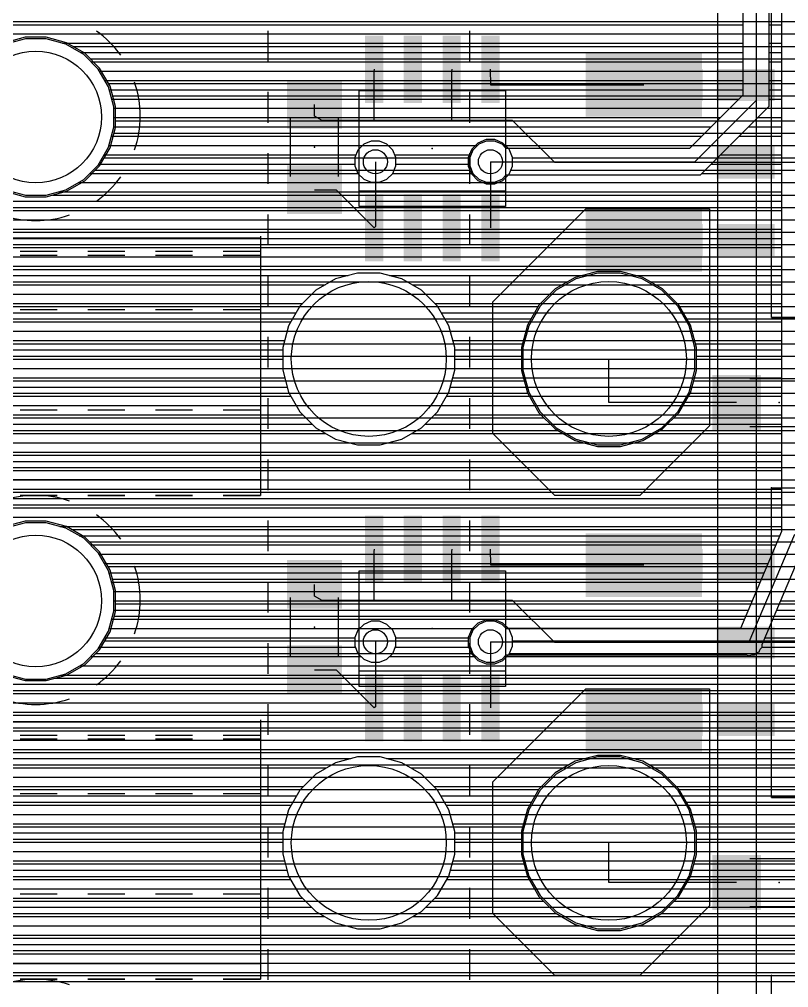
# Model space of a CAD drawing. Extents: x -0.45 to 6.54, y 0 to 7.98.
# Drawn here: x 0.209 to 1.202, y 3.424 to 4.675 of the extents above; entities that cross this region are included whole.
import ezdxf

# ---------------------------------------------------------------- set-up
doc = ezdxf.new("R2010")
doc.units = 0
for name, color, linetype in [('1', 22, 'CONTINUOUS'), ('15', 2, 'CONTINUOUS'), ('16', 175, 'CONTINUOUS'), ('17', 4, 'CONTINUOUS'), ('18', 4, 'CONTINUOUS'), ('2', 3, 'CONTINUOUS'), ('20', 6, 'CONTINUOUS'), ('21', 253, 'CONTINUOUS'), ('23', 7, 'CONTINUOUS'), ('49', 253, 'CONTINUOUS'), ('51', 253, 'CONTINUOUS')]:
    doc.layers.add(name, color=color, linetype=linetype)

# ---------------------------------------------------------------- blocks, each defined once
blk = doc.blocks.new('ROUNDP')
blk.add_circle((0, 0), 0.5)
blk = doc.blocks.new('RECT')
blk.add_solid([(-0.5, -0.5), (0.5, -0.5), (-0.5, 0.5), (0.5, 0.5)])
blk = doc.blocks.new('ROUNDV')
blk.add_circle((0, 0), 0.5)

msp = doc.modelspace()

# ---------------------------------------------------------------- linework, layer by layer
at = {"layer": '1'}
for p, q in [((0.667, 4.610362), (0.6667, 4.607362)), ((0.6667, 4.607362), (0.6667, 4.5444)), ((0.767, 4.610362), (0.7667, 4.607362)), ((0.7667, 4.607362), (0.7667, 4.5444)), ((0.817362, 4.59), (0.817, 4.610362)), ((1.015, 4.59), (0.817362, 4.59)), ((0.59, 4.55), (0.59, 4.565118)), ((0.6, 4.5444), (0.59, 4.55)), ((0.6667, 4.5444), (0.6, 4.5444)), ((0.7667, 4.5444), (0.6667, 4.5444)), ((0.8456, 4.5444), (0.7667, 4.5444)), ((0.9, 4.49), (0.8456, 4.5444)), ((0.6685, 4.491), (0.6685, 4.407138)), ((0.817, 4.491), (0.817, 4.405638)), ((1.44, 4.49), (0.9, 4.49)), ((0.59, 4.454882), (0.617756, 4.454882)), ((0.617756, 4.454882), (0.667, 4.405638)), ((0.82, 4.31), (0.94, 4.43)), ((0.938, 4.428), (1.1, 4.428)), ((0.94, 4.43), (1.1, 4.43)), ((1.1, 4.43), (1.1, 4.15)), ((0.926, 4.416), (1.1, 4.416)), ((0.6685, 4.407138), (0.667, 4.405638)), ((0.914, 4.404), (1.1, 4.404)), ((0.902, 4.392), (1.1, 4.392)), ((0.89, 4.38), (1.1, 4.38)), ((0.878, 4.368), (1.1, 4.368)), ((0.866, 4.356), (1.1, 4.356)), ((0.854, 4.344), (1.1, 4.344)), ((0.842, 4.332), (1.1, 4.332)), ((0.83, 4.32), (1.1, 4.32)), ((0.82, 4.14), (0.82, 4.31)), ((0.82, 4.308), (1.1, 4.308)), ((0.82, 4.296), (1.1, 4.296)), ((0.82, 4.284), (1.1, 4.284)), ((0.82, 4.272), (1.1, 4.272)), ((0.82, 4.26), (1.1, 4.26)), ((0.82, 4.248), (1.1, 4.248)), ((0.82, 4.236), (1.1, 4.236)), ((0.97, 4.18), (0.97, 4.23625)), ((0.82, 4.224), (1.1, 4.224)), ((0.82, 4.212), (1.1, 4.212)), ((0.82, 4.2), (1.1, 4.2)), ((0.82, 4.188), (1.1, 4.188)), ((1.134882, 4.18), (0.97, 4.18)), ((0.82, 4.176), (1.1, 4.176)), ((0.82, 4.164), (1.1, 4.164)), ((0.82, 4.152), (1.1, 4.152)), ((0.9, 4.06), (0.82, 4.14)), ((0.82, 4.14), (1.09, 4.14)), ((1.1, 4.15), (1.01, 4.06)), ((0.832, 4.128), (1.078, 4.128)), ((0.844, 4.116), (1.066, 4.116)), ((0.856, 4.104), (1.054, 4.104)), ((0.868, 4.092), (1.042, 4.092)), ((0.88, 4.08), (1.03, 4.08)), ((0.892, 4.068), (1.018, 4.068)), ((1.01, 4.06), (0.9, 4.06)), ((0.667, 3.990362), (0.6667, 3.987362)), ((0.767, 3.990362), (0.7667, 3.987362)), ((0.817362, 3.97), (0.817, 3.990362)), ((0.6667, 3.987362), (0.6667, 3.9244)), ((0.7667, 3.987362), (0.7667, 3.9244)), ((1.015, 3.97), (0.817362, 3.97)), ((0.59, 3.93), (0.59, 3.945118)), ((0.6, 3.9244), (0.59, 3.93)), ((0.6667, 3.9244), (0.6, 3.9244)), ((0.7667, 3.9244), (0.6667, 3.9244)), ((0.8456, 3.9244), (0.7667, 3.9244)), ((0.9, 3.87), (0.8456, 3.9244)), ((0.6685, 3.871), (0.6685, 3.787138)), ((0.817, 3.871), (0.817, 3.785638)), ((1.44, 3.87), (0.9, 3.87)), ((0.59, 3.834882), (0.617756, 3.834882)), ((0.617756, 3.834882), (0.667, 3.785638)), ((0.82, 3.69), (0.94, 3.81)), ((0.934, 3.804), (1.1, 3.804)), ((0.94, 3.81), (1.1, 3.81)), ((1.1, 3.81), (1.1, 3.53)), ((0.922, 3.792), (1.1, 3.792)), ((0.6685, 3.787138), (0.667, 3.785638)), ((0.91, 3.78), (1.1, 3.78)), ((0.898, 3.768), (1.1, 3.768)), ((0.886, 3.756), (1.1, 3.756)), ((0.874, 3.744), (1.1, 3.744)), ((0.862, 3.732), (1.1, 3.732)), ((0.85, 3.72), (1.1, 3.72)), ((0.838, 3.708), (1.1, 3.708)), ((0.82, 3.52), (0.82, 3.69)), ((0.826, 3.696), (1.1, 3.696)), ((0.82, 3.684), (1.1, 3.684)), ((0.82, 3.672), (1.1, 3.672)), ((0.82, 3.66), (1.1, 3.66)), ((0.82, 3.648), (1.1, 3.648)), ((0.82, 3.636), (1.1, 3.636)), ((0.82, 3.624), (1.1, 3.624)), ((0.82, 3.612), (1.1, 3.612)), ((0.97, 3.56), (0.97, 3.61125)), ((0.82, 3.6), (1.1, 3.6)), ((0.82, 3.588), (1.1, 3.588)), ((0.82, 3.576), (1.1, 3.576)), ((0.82, 3.564), (1.1, 3.564)), ((0.82, 3.552), (1.1, 3.552)), ((1.134882, 3.56), (0.97, 3.56)), ((0.82, 3.54), (1.1, 3.54)), ((0.82, 3.528), (1.098, 3.528)), ((1.1, 3.53), (1.01, 3.44)), ((0.9, 3.44), (0.82, 3.52)), ((0.824, 3.516), (1.086, 3.516)), ((0.836, 3.504), (1.074, 3.504)), ((0.848, 3.492), (1.062, 3.492)), ((0.86, 3.48), (1.05, 3.48)), ((0.872, 3.468), (1.038, 3.468)), ((0.884, 3.456), (1.026, 3.456)), ((0.896, 3.444), (1.014, 3.444)), ((1.01, 3.44), (0.9, 3.44))]:
    msp.add_line(p, q, dxfattribs=at)
at = {"layer": '15'}
for p, q in [((1.11, 7.44), (1.11, 0.75)), ((1.16, 7.41), (1.16, 1.38))]:
    msp.add_line(p, q, dxfattribs=at)
at = {"layer": '16'}
for p, q in [((0.018, 4.672), (3.469, 4.672)), ((0.018, 4.656), (3.476017, 4.656)), ((0.21644, 4.65175), (0.190243, 4.644731)), ((0.24356, 4.65175), (0.21644, 4.65175)), ((0.269757, 4.644731), (0.24356, 4.65175)), ((0.293243, 4.63117), (0.269757, 4.644731)), ((0.27795, 4.64), (3.49943, 4.64)), ((0.31242, 4.611993), (0.293243, 4.63117)), ((0.300414, 4.624), (6.362, 4.624)), ((0.325981, 4.588507), (0.31242, 4.611993)), ((0.314726, 4.608), (6.362, 4.608)), ((0.323964, 4.592), (6.362, 4.592)), ((0.333, 4.56231), (0.325981, 4.588507)), ((0.329332, 4.576), (6.362, 4.576)), ((0.333, 4.53519), (0.333, 4.56231)), ((0.333, 4.56), (6.362, 4.56)), ((0.333, 4.544), (6.362, 4.544)), ((0.325981, 4.508993), (0.333, 4.53519)), ((0.331073, 4.528), (6.362, 4.528)), ((0.800856, 4.515161), (0.792839, 4.507144)), ((0.811331, 4.5195), (0.800856, 4.515161)), ((0.822669, 4.5195), (0.811331, 4.5195)), ((0.833144, 4.515161), (0.822669, 4.5195)), ((0.841161, 4.507144), (0.833144, 4.515161)), ((0.31242, 4.485507), (0.325981, 4.508993)), ((0.326786, 4.512), (0.797695, 4.512)), ((0.792839, 4.507144), (0.7885, 4.496669)), ((0.836305, 4.512), (6.362, 4.512)), ((0.8455, 4.496669), (0.841161, 4.507144)), ((0.318479, 4.496), (0.7885, 4.496)), ((0.7885, 4.496669), (0.7885, 4.485331)), ((0.8455, 4.485331), (0.8455, 4.496669)), ((0.8455, 4.496), (6.362, 4.496)), ((0.293243, 4.466329), (0.31242, 4.485507)), ((0.306914, 4.48), (0.790708, 4.48)), ((0.7885, 4.485331), (0.792839, 4.474856)), ((0.841161, 4.474856), (0.8455, 4.485331)), ((0.843292, 4.48), (6.362, 4.48)), ((0.269757, 4.452769), (0.293243, 4.466329)), ((0.792839, 4.474856), (0.800856, 4.466839)), ((0.800856, 4.466839), (0.811331, 4.4625)), ((0.822669, 4.4625), (0.833144, 4.466839)), ((0.833144, 4.466839), (0.841161, 4.474856)), ((0.190243, 4.452769), (0.21644, 4.44575)), ((0.24356, 4.44575), (0.269757, 4.452769)), ((0.289209, 4.464), (0.80771, 4.464)), ((0.811331, 4.4625), (0.822669, 4.4625)), ((0.82629, 4.464), (6.362, 4.464)), ((0.21644, 4.44575), (0.24356, 4.44575)), ((0.251957, 4.448), (3.480017, 4.448)), ((0.018, 4.432), (3.470593, 4.432)), ((0.018, 4.416), (3.469, 4.416)), ((0.018, 4.4), (3.473906, 4.4)), ((0.018, 4.384), (3.489773, 4.384)), ((0.018, 4.368), (1.815124, 4.368)), ((0.018, 4.352), (1.796122, 4.352)), ((0.926384, 4.341549), (0.900616, 4.326672)), ((0.955123, 4.34925), (0.926384, 4.341549)), ((0.984877, 4.34925), (0.955123, 4.34925)), ((1.013616, 4.341549), (0.984877, 4.34925)), ((1.039384, 4.326672), (1.013616, 4.341549)), ((0.018, 4.336), (0.916772, 4.336)), ((1.023228, 4.336), (1.7935, 4.336)), ((0.018, 4.32), (0.893944, 4.32)), ((0.900616, 4.326672), (0.879578, 4.305634)), ((1.060422, 4.305634), (1.039384, 4.326672)), ((1.046056, 4.32), (1.801695, 4.32)), ((0.018, 4.304), (0.878634, 4.304)), ((0.879578, 4.305634), (0.864701, 4.279866)), ((1.075299, 4.279866), (1.060422, 4.305634)), ((1.061366, 4.304), (1.894951, 4.304)), ((0.018, 4.288), (0.869397, 4.288)), ((0.864701, 4.279866), (0.857, 4.251127)), ((1.070603, 4.288), (1.8915, 4.288)), ((1.083, 4.251127), (1.075299, 4.279866)), ((0.018, 4.272), (0.862593, 4.272)), ((1.077407, 4.272), (1.897695, 4.272)), ((0.018, 4.256), (0.858306, 4.256)), ((1.081694, 4.256), (3.489774, 4.256)), ((0.018, 4.24), (0.857, 4.24)), ((0.857, 4.251127), (0.857, 4.221373)), ((1.083, 4.221373), (1.083, 4.251127)), ((1.083, 4.24), (3.473906, 4.24)), ((0.018, 4.224), (0.857, 4.224)), ((0.857, 4.221373), (0.864701, 4.192634)), ((1.075299, 4.192634), (1.083, 4.221373)), ((1.083, 4.224), (3.469, 4.224)), ((0.018, 4.208), (0.860583, 4.208)), ((1.079416, 4.208), (3.470592, 4.208)), ((0.018, 4.192), (0.865067, 4.192)), ((0.864701, 4.192634), (0.879578, 4.166866)), ((1.060422, 4.166866), (1.075299, 4.192634)), ((1.074933, 4.192), (3.480017, 4.192)), ((0.018, 4.176), (0.874304, 4.176)), ((0.879578, 4.166866), (0.900616, 4.145828)), ((1.039384, 4.145828), (1.060422, 4.166866)), ((1.065696, 4.176), (6.362, 4.176)), ((0.018, 4.16), (0.886444, 4.16)), ((1.053556, 4.16), (6.362, 4.16)), ((0.018, 4.144), (0.903781, 4.144)), ((0.900616, 4.145828), (0.926384, 4.130951)), ((1.013616, 4.130951), (1.039384, 4.145828)), ((1.036218, 4.144), (6.362, 4.144)), ((0.018, 4.128), (0.937396, 4.128)), ((0.926384, 4.130951), (0.955123, 4.12325)), ((0.984877, 4.12325), (1.013616, 4.130951)), ((1.002604, 4.128), (6.362, 4.128)), ((0.955123, 4.12325), (0.984877, 4.12325)), ((0.018, 4.112), (6.362, 4.112)), ((0.018, 4.096), (6.362, 4.096)), ((0.018, 4.08), (6.06046, 4.08)), ((0.018, 4.064), (6.04446, 4.064)), ((0.018, 4.048), (6.036004, 4.048)), ((0.018, 4.032), (6.029376, 4.032)), ((0.21644, 4.02675), (0.190243, 4.019731)), ((0.24356, 4.02675), (0.21644, 4.02675)), ((0.269757, 4.019731), (0.24356, 4.02675)), ((0.293243, 4.00617), (0.269757, 4.019731)), ((0.276218, 4.016), (6.029008, 4.016)), ((0.31242, 3.986993), (0.293243, 4.00617)), ((0.299414, 4), (5.727563, 4)), ((0.325981, 3.963507), (0.31242, 3.986993)), ((0.314149, 3.984), (5.716163, 3.984)), ((0.323386, 3.968), (5.712315, 3.968)), ((0.333, 3.93731), (0.325981, 3.963507)), ((0.329064, 3.952), (5.714085, 3.952)), ((0.333, 3.91019), (0.333, 3.93731)), ((0.333, 3.936), (5.722128, 3.936)), ((0.333, 3.92), (5.744184, 3.92)), ((0.325981, 3.883993), (0.333, 3.91019)), ((0.331341, 3.904), (5.742613, 3.904)), ((0.800856, 3.895161), (0.792839, 3.887144)), ((0.811331, 3.8995), (0.800856, 3.895161)), ((0.822669, 3.8995), (0.811331, 3.8995)), ((0.833144, 3.895161), (0.822669, 3.8995)), ((0.841161, 3.887144), (0.833144, 3.895161)), ((0.31242, 3.860507), (0.325981, 3.883993)), ((0.327054, 3.888), (0.793695, 3.888)), ((0.792839, 3.887144), (0.7885, 3.876669)), ((0.840305, 3.888), (5.723325, 3.888)), ((0.8455, 3.876669), (0.841161, 3.887144)), ((0.319056, 3.872), (0.7885, 3.872)), ((0.7885, 3.876669), (0.7885, 3.865331)), ((0.7885, 3.865331), (0.792839, 3.854856)), ((0.841161, 3.854856), (0.8455, 3.865331)), ((0.8455, 3.865331), (0.8455, 3.876669)), ((0.8455, 3.872), (5.717315, 3.872)), ((0.293243, 3.841329), (0.31242, 3.860507)), ((0.307914, 3.856), (0.792365, 3.856)), ((0.792839, 3.854856), (0.800856, 3.846839)), ((0.833144, 3.846839), (0.841161, 3.854856)), ((0.841635, 3.856), (5.717526, 3.856)), ((0.269757, 3.827769), (0.293243, 3.841329)), ((0.290941, 3.84), (5.724634, 3.84)), ((0.800856, 3.846839), (0.811331, 3.8425)), ((0.811331, 3.8425), (0.822669, 3.8425)), ((0.822669, 3.8425), (0.833144, 3.846839)), ((0.190243, 3.827769), (0.21644, 3.82075)), ((0.24356, 3.82075), (0.269757, 3.827769)), ((0.21644, 3.82075), (0.24356, 3.82075)), ((0.255689, 3.824), (5.747441, 3.824)), ((0.018, 3.808), (2.956195, 3.808)), ((0.018, 3.792), (2.234029, 3.792)), ((0.018, 3.776), (2.2208, 3.776)), ((0.018, 3.76), (2.2145, 3.76)), ((0.018, 3.744), (1.805695, 3.744)), ((0.018, 3.728), (1.794466, 3.728)), ((0.926384, 3.716549), (0.900616, 3.701672)), ((0.955123, 3.72425), (0.926384, 3.716549)), ((0.984877, 3.72425), (0.955123, 3.72425)), ((1.013616, 3.716549), (0.984877, 3.72425)), ((1.039384, 3.701672), (1.013616, 3.716549)), ((0.018, 3.712), (0.918504, 3.712)), ((1.021496, 3.712), (1.794465, 3.712)), ((0.018, 3.696), (0.894944, 3.696)), ((0.900616, 3.701672), (0.879578, 3.680634)), ((1.060422, 3.680634), (1.039384, 3.701672)), ((1.045056, 3.696), (1.805695, 3.696)), ((0.018, 3.68), (0.879212, 3.68)), ((0.879578, 3.680634), (0.864701, 3.654866)), ((1.075299, 3.654866), (1.060422, 3.680634)), ((1.060788, 3.68), (1.893294, 3.68)), ((0.018, 3.664), (0.869974, 3.664)), ((0.864701, 3.654866), (0.857, 3.626127)), ((1.070026, 3.664), (1.891637, 3.664)), ((1.083, 3.626127), (1.075299, 3.654866)), ((0.018, 3.648), (0.862861, 3.648)), ((1.077139, 3.648), (1.901695, 3.648)), ((0.018, 3.632), (0.858574, 3.632)), ((1.081426, 3.632), (5.732634, 3.632)), ((0.018, 3.616), (0.857, 3.616)), ((0.857, 3.626127), (0.857, 3.596373)), ((1.083, 3.596373), (1.083, 3.626127)), ((1.083, 3.616), (5.817315, 3.616)), ((0.018, 3.6), (0.857, 3.6)), ((0.857, 3.596373), (0.864701, 3.567634)), ((1.075299, 3.567634), (1.083, 3.596373)), ((1.083, 3.6), (5.817315, 3.6)), ((0.018, 3.584), (0.860315, 3.584)), ((1.079684, 3.584), (5.817315, 3.584)), ((0.018, 3.568), (0.864603, 3.568)), ((0.864701, 3.567634), (0.879578, 3.541866)), ((1.060422, 3.541866), (1.075299, 3.567634)), ((1.075397, 3.568), (6.029008, 3.568)), ((0.018, 3.552), (0.873727, 3.552)), ((1.066273, 3.552), (6.029008, 3.552)), ((0.879578, 3.541866), (0.900616, 3.520828)), ((1.039384, 3.520828), (1.060422, 3.541866)), ((0.018, 3.536), (0.885444, 3.536)), ((1.054556, 3.536), (6.034347, 3.536)), ((0.018, 3.52), (0.902049, 3.52)), ((0.900616, 3.520828), (0.926384, 3.505951)), ((1.013616, 3.505951), (1.039384, 3.520828)), ((1.03795, 3.52), (6.040974, 3.52)), ((0.018, 3.504), (0.933664, 3.504)), ((0.926384, 3.505951), (0.955123, 3.49825)), ((0.984877, 3.49825), (1.013616, 3.505951)), ((1.006336, 3.504), (6.05646, 3.504)), ((0.955123, 3.49825), (0.984877, 3.49825)), ((0.018, 3.488), (6.084252, 3.488)), ((0.018, 3.472), (6.362, 3.472)), ((0.018, 3.456), (6.362, 3.456)), ((0.018, 3.44), (6.362, 3.44))]:
    msp.add_line(p, q, dxfattribs=at)
at = {"layer": '2'}
for p, q in [((1.143, 6.217042), (1.143, 4.577042)), ((1.193, 6.217042), (1.193, 4.013459)), ((1.16, 6.21), (1.16, 4.57)), ((1.177, 4.562958), (1.177, 6.202958)), ((0.016, 4.668), (1.143, 4.668)), ((1.177, 4.668), (1.193, 4.668)), ((0.016, 4.656), (1.143, 4.656)), ((1.177, 4.656), (1.193, 4.656)), ((0.216703, 4.64975), (0.191015, 4.642867)), ((0.243297, 4.64975), (0.216703, 4.64975)), ((0.268984, 4.642867), (0.243297, 4.64975)), ((0.264756, 4.644), (1.143, 4.644)), ((0.292015, 4.62957), (0.268984, 4.642867)), ((1.177, 4.644), (1.193, 4.644)), ((0.287807, 4.632), (1.143, 4.632)), ((0.31082, 4.610765), (0.292015, 4.62957)), ((1.177, 4.632), (1.193, 4.632)), ((0.301585, 4.62), (1.143, 4.62)), ((1.177, 4.62), (1.193, 4.62)), ((0.324117, 4.587734), (0.31082, 4.610765)), ((0.312417, 4.608), (1.143, 4.608)), ((1.177, 4.608), (1.193, 4.608)), ((0.319345, 4.596), (1.143, 4.596)), ((1.177, 4.596), (1.193, 4.596)), ((0.331, 4.562047), (0.324117, 4.587734)), ((0.325118, 4.584), (1.143, 4.584)), ((1.177, 4.584), (1.193, 4.584)), ((0.328333, 4.572), (1.137958, 4.572)), ((1.143, 4.577042), (1.073958, 4.508)), ((1.081, 4.491), (1.16, 4.57)), ((1.177, 4.572), (1.193, 4.572)), ((0.331, 4.535453), (0.331, 4.562047)), ((0.331, 4.56), (1.125958, 4.56)), ((1.088042, 4.474), (1.177, 4.562958)), ((1.174042, 4.56), (1.193, 4.56)), ((0.331, 4.548), (1.113958, 4.548)), ((1.162042, 4.548), (1.193, 4.548)), ((0.324117, 4.509765), (0.331, 4.535453)), ((0.331, 4.536), (1.101958, 4.536)), ((1.150042, 4.536), (1.193, 4.536)), ((0.327931, 4.524), (1.089958, 4.524)), ((0.663229, 4.5175), (0.653489, 4.513466)), ((0.673771, 4.5175), (0.663229, 4.5175)), ((0.683511, 4.513466), (0.673771, 4.5175)), ((0.811729, 4.5175), (0.801989, 4.513466)), ((0.822271, 4.5175), (0.811729, 4.5175)), ((0.832011, 4.513466), (0.822271, 4.5175)), ((1.138042, 4.524), (1.193, 4.524)), ((0.31082, 4.486734), (0.324117, 4.509765)), ((0.324716, 4.512), (0.652023, 4.512)), ((0.646034, 4.506011), (0.642, 4.496271)), ((0.653489, 4.513466), (0.646034, 4.506011)), ((0.690966, 4.506011), (0.683511, 4.513466)), ((0.684977, 4.512), (0.800523, 4.512)), ((0.695, 4.496271), (0.690966, 4.506011)), ((0.794534, 4.506011), (0.7905, 4.496271)), ((0.801989, 4.513466), (0.794534, 4.506011)), ((0.837477, 4.508), (0.832011, 4.513466)), ((0.833477, 4.512), (1.077958, 4.512)), ((1.073958, 4.508), (0.837477, 4.508)), ((1.126042, 4.512), (1.193, 4.512)), ((0.318479, 4.5), (0.643545, 4.5)), ((0.642, 4.496271), (0.642, 4.485729)), ((0.693455, 4.5), (0.792045, 4.5)), ((0.695, 4.485729), (0.695, 4.496271)), ((0.7905, 4.496271), (0.7905, 4.485729)), ((0.817, 4.491), (1.081, 4.491)), ((1.114042, 4.5), (1.193, 4.5)), ((0.292015, 4.46793), (0.31082, 4.486734)), ((0.311551, 4.488), (0.642, 4.488)), ((0.642, 4.485729), (0.646034, 4.475989)), ((0.690966, 4.475989), (0.695, 4.485729)), ((0.695, 4.488), (0.7905, 4.488)), ((0.7905, 4.485729), (0.794534, 4.475989)), ((1.102042, 4.488), (1.193, 4.488)), ((0.268984, 4.454633), (0.292015, 4.46793)), ((0.300086, 4.476), (0.64603, 4.476)), ((0.646034, 4.475989), (0.653489, 4.468534)), ((0.653489, 4.468534), (0.663229, 4.4645)), ((0.673771, 4.4645), (0.683511, 4.468534)), ((0.683511, 4.468534), (0.690966, 4.475989)), ((0.69097, 4.476), (0.79453, 4.476)), ((0.794534, 4.475989), (0.801989, 4.468534)), ((0.801989, 4.468534), (0.811729, 4.4645)), ((0.822271, 4.4645), (0.832011, 4.468534)), ((0.832011, 4.468534), (0.837477, 4.474)), ((0.837477, 4.474), (1.088042, 4.474)), ((1.090042, 4.476), (1.193, 4.476)), ((0.191015, 4.454633), (0.216703, 4.44775)), ((0.243297, 4.44775), (0.268984, 4.454633)), ((0.285209, 4.464), (1.193, 4.464)), ((0.663229, 4.4645), (0.673771, 4.4645)), ((0.811729, 4.4645), (0.822271, 4.4645)), ((0.016, 4.44), (1.193, 4.44)), ((0.216703, 4.44775), (0.243297, 4.44775)), ((0.259158, 4.452), (1.193, 4.452)), ((0.016, 4.428), (1.193, 4.428)), ((0.016, 4.416), (1.193, 4.416)), ((0.016, 4.404), (1.193, 4.404)), ((0.016, 4.392), (1.193, 4.392)), ((0.016, 4.38), (1.193, 4.38)), ((0.016, 4.368), (1.193, 4.368)), ((0.016, 4.356), (1.193, 4.356)), ((0.016, 4.344), (0.633258, 4.344)), ((0.645386, 4.34725), (0.617156, 4.339685)), ((0.674613, 4.34725), (0.645386, 4.34725)), ((0.702844, 4.339685), (0.674613, 4.34725)), ((0.686742, 4.344), (0.943258, 4.344)), ((0.955386, 4.34725), (0.927156, 4.339685)), ((0.984613, 4.34725), (0.955386, 4.34725)), ((1.012844, 4.339685), (0.984613, 4.34725)), ((0.996742, 4.344), (1.193, 4.344)), ((0.016, 4.332), (0.603844, 4.332)), ((0.617156, 4.339685), (0.591844, 4.325072)), ((0.728156, 4.325072), (0.702844, 4.339685)), ((0.716156, 4.332), (0.913844, 4.332)), ((0.927156, 4.339685), (0.901844, 4.325072)), ((1.038156, 4.325072), (1.012844, 4.339685)), ((1.026156, 4.332), (1.193, 4.332)), ((0.016, 4.32), (0.586772, 4.32)), ((0.591844, 4.325072), (0.571178, 4.304406)), ((0.748822, 4.304406), (0.728156, 4.325072)), ((0.733227, 4.32), (0.896772, 4.32)), ((0.901844, 4.325072), (0.881178, 4.304406)), ((1.058822, 4.304406), (1.038156, 4.325072)), ((1.043227, 4.32), (1.193, 4.32)), ((0.016, 4.308), (0.574772, 4.308)), ((0.571178, 4.304406), (0.556564, 4.279094)), ((0.745227, 4.308), (0.884772, 4.308)), ((0.763435, 4.279094), (0.748822, 4.304406)), ((0.881178, 4.304406), (0.866564, 4.279094)), ((1.055227, 4.308), (1.193, 4.308)), ((1.073435, 4.279094), (1.058822, 4.304406)), ((0.016, 4.296), (0.566325, 4.296)), ((0.753675, 4.296), (0.876325, 4.296)), ((1.063675, 4.296), (1.193, 4.296)), ((0.016, 4.284), (0.559397, 4.284)), ((0.556564, 4.279094), (0.549, 4.250863)), ((0.760603, 4.284), (0.869397, 4.284)), ((0.771, 4.250863), (0.763435, 4.279094)), ((0.866564, 4.279094), (0.859, 4.250863)), ((1.070603, 4.284), (1.193, 4.284)), ((1.081, 4.250863), (1.073435, 4.279094)), ((0.016, 4.272), (0.554664, 4.272)), ((0.765336, 4.272), (0.864664, 4.272)), ((1.075336, 4.272), (1.193, 4.272)), ((0.016, 4.26), (0.551448, 4.26)), ((0.768552, 4.26), (0.861448, 4.26)), ((1.078552, 4.26), (1.193, 4.26)), ((0.016, 4.248), (0.549, 4.248)), ((0.549, 4.250863), (0.549, 4.221636)), ((0.771, 4.221636), (0.771, 4.250863)), ((0.771, 4.248), (0.859, 4.248)), ((0.859, 4.250863), (0.859, 4.221636)), ((1.081, 4.221636), (1.081, 4.250863)), ((1.081, 4.248), (1.193, 4.248)), ((0.016, 4.236), (0.549, 4.236)), ((0.771, 4.236), (0.859, 4.236)), ((1.081, 4.236), (1.193, 4.236)), ((0.016, 4.224), (0.549, 4.224)), ((0.549, 4.221636), (0.556564, 4.193406)), ((0.763435, 4.193406), (0.771, 4.221636)), ((0.771, 4.224), (0.859, 4.224)), ((0.859, 4.221636), (0.866564, 4.193406)), ((1.073435, 4.193406), (1.081, 4.221636)), ((1.081, 4.224), (1.193, 4.224)), ((0.016, 4.212), (0.551582, 4.212)), ((0.768418, 4.212), (0.861582, 4.212)), ((1.078418, 4.212), (1.193, 4.212)), ((0.016, 4.2), (0.554797, 4.2)), ((0.556564, 4.193406), (0.571178, 4.168094)), ((0.748822, 4.168094), (0.763435, 4.193406)), ((0.765202, 4.2), (0.864797, 4.2)), ((0.866564, 4.193406), (0.881178, 4.168094)), ((1.058822, 4.168094), (1.073435, 4.193406)), ((1.075202, 4.2), (1.193, 4.2)), ((0.016, 4.188), (0.559685, 4.188)), ((0.760314, 4.188), (0.869685, 4.188)), ((1.070314, 4.188), (1.193, 4.188)), ((0.016, 4.176), (0.566614, 4.176)), ((0.571178, 4.168094), (0.591844, 4.147428)), ((0.728156, 4.147428), (0.748822, 4.168094)), ((0.753386, 4.176), (0.876614, 4.176)), ((0.881178, 4.168094), (0.901844, 4.147428)), ((1.038156, 4.147428), (1.058822, 4.168094)), ((1.063386, 4.176), (1.193, 4.176)), ((0.016, 4.164), (0.575272, 4.164)), ((0.744728, 4.164), (0.885272, 4.164)), ((1.054728, 4.164), (1.193, 4.164)), ((0.016, 4.152), (0.587272, 4.152)), ((0.016, 4.14), (0.60471, 4.14)), ((0.591844, 4.147428), (0.617156, 4.132814)), ((0.702844, 4.132814), (0.728156, 4.147428)), ((0.71529, 4.14), (0.91471, 4.14)), ((0.732728, 4.152), (0.897272, 4.152)), ((0.901844, 4.147428), (0.927156, 4.132814)), ((1.012844, 4.132814), (1.038156, 4.147428)), ((1.02529, 4.14), (1.193, 4.14)), ((1.042728, 4.152), (1.193, 4.152)), ((0.016, 4.128), (0.635123, 4.128)), ((0.617156, 4.132814), (0.645386, 4.12525)), ((0.674613, 4.12525), (0.702844, 4.132814)), ((0.684876, 4.128), (0.945123, 4.128)), ((0.927156, 4.132814), (0.955386, 4.12525)), ((0.984613, 4.12525), (1.012844, 4.132814)), ((0.994876, 4.128), (1.193, 4.128)), ((0.016, 4.116), (1.193, 4.116)), ((0.645386, 4.12525), (0.674613, 4.12525)), ((0.955386, 4.12525), (0.984613, 4.12525)), ((0.016, 4.104), (1.193, 4.104)), ((0.016, 4.092), (1.193, 4.092)), ((0.016, 4.08), (1.193, 4.08)), ((0.016, 4.068), (1.193, 4.068)), ((0.016, 4.056), (1.193, 4.056)), ((0.016, 4.044), (1.193, 4.044)), ((0.016, 4.032), (1.193, 4.032)), ((0.216703, 4.02475), (0.191015, 4.017867)), ((0.243297, 4.02475), (0.216703, 4.02475)), ((0.268984, 4.017867), (0.243297, 4.02475)), ((0.261024, 4.02), (1.193, 4.02)), ((0.292015, 4.00457), (0.268984, 4.017867)), ((0.286075, 4.008), (1.190683, 4.008)), ((0.31082, 3.985765), (0.292015, 4.00457)), ((1.193, 4.013459), (1.139748, 3.888)), ((1.151, 3.871), (1.21, 4.01)), ((0.300585, 3.996), (1.18559, 3.996)), ((1.168, 3.867541), (1.224357, 4.000316)), ((0.324117, 3.962734), (0.31082, 3.985765)), ((0.311839, 3.984), (1.180496, 3.984)), ((0.318767, 3.972), (1.175403, 3.972)), ((0.331, 3.937047), (0.324117, 3.962734)), ((0.32485, 3.96), (1.170309, 3.96)), ((0.328065, 3.948), (1.165216, 3.948)), ((0.331, 3.910453), (0.331, 3.937047)), ((0.331, 3.936), (1.160122, 3.936)), ((1.197058, 3.936), (1.243, 3.936)), ((0.331, 3.924), (1.155028, 3.924)), ((1.191964, 3.924), (1.243, 3.924)), ((0.324117, 3.884765), (0.331, 3.910453)), ((0.331, 3.912), (1.149935, 3.912)), ((1.186871, 3.912), (1.243, 3.912)), ((0.328199, 3.9), (1.144841, 3.9)), ((0.653489, 3.893466), (0.646034, 3.886011)), ((0.663229, 3.8975), (0.653489, 3.893466)), ((0.673771, 3.8975), (0.663229, 3.8975)), ((0.683511, 3.893466), (0.673771, 3.8975)), ((0.690966, 3.886011), (0.683511, 3.893466)), ((0.801989, 3.893466), (0.794534, 3.886011)), ((0.811729, 3.8975), (0.801989, 3.893466)), ((0.822271, 3.8975), (0.811729, 3.8975)), ((0.832011, 3.893466), (0.822271, 3.8975)), ((0.837477, 3.888), (0.832011, 3.893466)), ((1.181777, 3.9), (1.243, 3.9)), ((0.31082, 3.861734), (0.324117, 3.884765)), ((0.324984, 3.888), (0.648023, 3.888)), ((0.646034, 3.886011), (0.642, 3.876271)), ((0.688977, 3.888), (0.796523, 3.888)), ((0.695, 3.876271), (0.690966, 3.886011)), ((0.794534, 3.886011), (0.7905, 3.876271)), ((1.139748, 3.888), (0.837477, 3.888)), ((0.837477, 3.888), (1.139748, 3.888)), ((1.176684, 3.888), (1.243, 3.888)), ((0.319056, 3.876), (0.642, 3.876)), ((0.642, 3.876271), (0.642, 3.865729)), ((0.642, 3.865729), (0.646034, 3.855989)), ((0.690966, 3.855989), (0.695, 3.865729)), ((0.695, 3.865729), (0.695, 3.876271)), ((0.695, 3.876), (0.7905, 3.876)), ((0.7905, 3.876271), (0.7905, 3.865729)), ((0.7905, 3.865729), (0.794534, 3.855989)), ((0.817, 3.871), (1.151, 3.871)), ((1.168, 3.863958), (1.168, 3.867541)), ((1.17159, 3.876), (1.243, 3.876)), ((0.292015, 3.84293), (0.31082, 3.861734)), ((0.301086, 3.852), (0.650023, 3.852)), ((0.312128, 3.864), (0.642716, 3.864)), ((0.646034, 3.855989), (0.653489, 3.848534)), ((0.683511, 3.848534), (0.690966, 3.855989)), ((0.686977, 3.852), (0.798523, 3.852)), ((0.694284, 3.864), (0.791216, 3.864)), ((0.794534, 3.855989), (0.801989, 3.848534)), ((0.832011, 3.848534), (0.837477, 3.854)), ((0.835477, 3.852), (1.243, 3.852)), ((0.837477, 3.854), (1.147541, 3.854)), ((1.147541, 3.854), (1.15084, 3.8526)), ((1.15084, 3.8526), (1.154305, 3.854)), ((1.154305, 3.854), (1.158042, 3.854)), ((1.158042, 3.854), (1.160575, 3.856534)), ((1.160575, 3.856534), (1.163897, 3.857876)), ((1.163897, 3.857876), (1.165357, 3.861316)), ((1.165357, 3.861316), (1.168, 3.863958)), ((1.168, 3.864), (1.243, 3.864)), ((0.268984, 3.829633), (0.292015, 3.84293)), ((0.286941, 3.84), (1.243, 3.84)), ((0.653489, 3.848534), (0.663229, 3.8445)), ((0.663229, 3.8445), (0.673771, 3.8445)), ((0.673771, 3.8445), (0.683511, 3.848534)), ((0.801989, 3.848534), (0.811729, 3.8445)), ((0.811729, 3.8445), (0.822271, 3.8445)), ((0.822271, 3.8445), (0.832011, 3.848534)), ((0.191015, 3.829633), (0.216703, 3.82275)), ((0.243297, 3.82275), (0.268984, 3.829633)), ((0.26289, 3.828), (1.243, 3.828)), ((0.016, 3.816), (1.243, 3.816)), ((0.216703, 3.82275), (0.243297, 3.82275)), ((0.016, 3.804), (1.243, 3.804)), ((0.016, 3.792), (1.243, 3.792)), ((0.016, 3.78), (1.243, 3.78)), ((0.016, 3.768), (1.243, 3.768)), ((0.016, 3.756), (1.243, 3.756)), ((0.016, 3.744), (1.243, 3.744)), ((0.016, 3.732), (1.243, 3.732)), ((0.016, 3.72), (0.63699, 3.72)), ((0.617156, 3.714685), (0.591844, 3.700072)), ((0.645386, 3.72225), (0.617156, 3.714685)), ((0.674613, 3.72225), (0.645386, 3.72225)), ((0.702844, 3.714685), (0.674613, 3.72225)), ((0.68301, 3.72), (0.94699, 3.72)), ((0.728156, 3.700072), (0.702844, 3.714685)), ((0.927156, 3.714685), (0.901844, 3.700072)), ((0.955386, 3.72225), (0.927156, 3.714685)), ((0.984613, 3.72225), (0.955386, 3.72225)), ((1.012844, 3.714685), (0.984613, 3.72225)), ((0.99301, 3.72), (1.243, 3.72)), ((1.038156, 3.700072), (1.012844, 3.714685)), ((0.016, 3.708), (0.605576, 3.708)), ((0.714424, 3.708), (0.915576, 3.708)), ((1.024424, 3.708), (1.243, 3.708)), ((0.016, 3.696), (0.587772, 3.696)), ((0.591844, 3.700072), (0.571178, 3.679406)), ((0.748822, 3.679406), (0.728156, 3.700072)), ((0.732227, 3.696), (0.897772, 3.696)), ((0.901844, 3.700072), (0.881178, 3.679406)), ((1.058822, 3.679406), (1.038156, 3.700072)), ((1.042227, 3.696), (1.243, 3.696)), ((0.016, 3.684), (0.575772, 3.684)), ((0.571178, 3.679406), (0.556564, 3.654094)), ((0.744227, 3.684), (0.885772, 3.684)), ((0.763435, 3.654094), (0.748822, 3.679406)), ((0.881178, 3.679406), (0.866564, 3.654094)), ((1.054227, 3.684), (1.243, 3.684)), ((1.073435, 3.654094), (1.058822, 3.679406)), ((0.016, 3.672), (0.566902, 3.672)), ((0.753098, 3.672), (0.876902, 3.672)), ((1.063098, 3.672), (1.243, 3.672)), ((0.016, 3.66), (0.559974, 3.66)), ((0.556564, 3.654094), (0.549, 3.625863)), ((0.760026, 3.66), (0.869974, 3.66)), ((0.771, 3.625863), (0.763435, 3.654094)), ((0.866564, 3.654094), (0.859, 3.625863)), ((1.070026, 3.66), (1.243, 3.66)), ((1.081, 3.625863), (1.073435, 3.654094)), ((0.016, 3.648), (0.554932, 3.648)), ((0.765068, 3.648), (0.864932, 3.648)), ((1.075068, 3.648), (1.243, 3.648)), ((0.016, 3.636), (0.551716, 3.636)), ((0.768284, 3.636), (0.861716, 3.636)), ((1.078284, 3.636), (1.243, 3.636)), ((0.016, 3.624), (0.549, 3.624)), ((0.549, 3.625863), (0.549, 3.596636)), ((0.771, 3.596636), (0.771, 3.625863)), ((0.771, 3.624), (0.859, 3.624)), ((0.859, 3.625863), (0.859, 3.596636)), ((1.081, 3.596636), (1.081, 3.625863)), ((1.081, 3.624), (1.243, 3.624)), ((0.016, 3.612), (0.549, 3.612)), ((0.771, 3.612), (0.859, 3.612)), ((1.081, 3.612), (1.243, 3.612)), ((0.016, 3.6), (0.549, 3.6)), ((0.549, 3.596636), (0.556564, 3.568406)), ((0.763435, 3.568406), (0.771, 3.596636)), ((0.771, 3.6), (0.859, 3.6)), ((0.859, 3.596636), (0.866564, 3.568406)), ((1.073435, 3.568406), (1.081, 3.596636)), ((1.081, 3.6), (1.243, 3.6)), ((0.016, 3.588), (0.551314, 3.588)), ((0.768686, 3.588), (0.861314, 3.588)), ((1.078686, 3.588), (1.243, 3.588)), ((0.016, 3.576), (0.55453, 3.576)), ((0.556564, 3.568406), (0.571178, 3.543094)), ((0.748822, 3.543094), (0.763435, 3.568406)), ((0.76547, 3.576), (0.86453, 3.576)), ((0.866564, 3.568406), (0.881178, 3.543094)), ((1.058822, 3.543094), (1.073435, 3.568406)), ((1.07547, 3.576), (1.243, 3.576)), ((0.016, 3.564), (0.559108, 3.564)), ((0.016, 3.552), (0.566036, 3.552)), ((0.753964, 3.552), (0.876036, 3.552)), ((0.760892, 3.564), (0.869108, 3.564)), ((1.063964, 3.552), (1.243, 3.552)), ((1.070892, 3.564), (1.243, 3.564)), ((0.016, 3.54), (0.574272, 3.54)), ((0.571178, 3.543094), (0.591844, 3.522428)), ((0.728156, 3.522428), (0.748822, 3.543094)), ((0.745728, 3.54), (0.884272, 3.54)), ((0.881178, 3.543094), (0.901844, 3.522428)), ((1.038156, 3.522428), (1.058822, 3.543094)), ((1.055728, 3.54), (1.243, 3.54)), ((0.016, 3.528), (0.586272, 3.528)), ((0.733728, 3.528), (0.896272, 3.528)), ((1.043728, 3.528), (1.243, 3.528)), ((0.016, 3.516), (0.602978, 3.516)), ((0.591844, 3.522428), (0.617156, 3.507814)), ((0.702844, 3.507814), (0.728156, 3.522428)), ((0.717022, 3.516), (0.912978, 3.516)), ((0.901844, 3.522428), (0.927156, 3.507814)), ((1.012844, 3.507814), (1.038156, 3.522428)), ((1.027022, 3.516), (1.243, 3.516)), ((0.016, 3.504), (0.631391, 3.504)), ((0.617156, 3.507814), (0.645386, 3.50025)), ((0.674613, 3.50025), (0.702844, 3.507814)), ((0.688609, 3.504), (0.941391, 3.504)), ((0.927156, 3.507814), (0.955386, 3.50025)), ((0.984613, 3.50025), (1.012844, 3.507814)), ((0.998609, 3.504), (1.243, 3.504)), ((0.016, 3.492), (1.243, 3.492)), ((0.645386, 3.50025), (0.674613, 3.50025)), ((0.955386, 3.50025), (0.984613, 3.50025)), ((0.016, 3.48), (1.243, 3.48)), ((0.016, 3.468), (1.243, 3.468)), ((0.016, 3.456), (1.243, 3.456)), ((0.016, 3.444), (1.243, 3.444)), ((0.016, 3.432), (1.243, 3.432))]:
    msp.add_line(p, q, dxfattribs=at)
at = {"layer": '20'}
for centre in [(0.23, 4.54875), (0.23, 3.92375)]:
    msp.add_circle(centre, 0.085, dxfattribs=at)
at = {"layer": '21'}
for p, q in [((1.18, 4.29), (1.18, 4.69)), ((0.53, 4.620467), (0.53, 4.66018)), ((0.79, 4.66018), (0.79, 4.620467)), ((0.53, 4.541385), (0.53, 4.581097)), ((0.79, 4.581097), (0.79, 4.541385)), ((0.53, 4.462302), (0.53, 4.502015)), ((0.79, 4.502015), (0.79, 4.462302)), ((0.53, 4.383219), (0.53, 4.422932)), ((0.79, 4.422932), (0.79, 4.383219)), ((0.53, 4.304136), (0.53, 4.343849)), ((0.79, 4.343849), (0.79, 4.304136)), ((1.540118, 4.29), (1.179882, 4.29)), ((1.18, 4.29), (1.235, 4.29)), ((0.53, 4.225054), (0.53, 4.264766)), ((0.79, 4.264766), (0.79, 4.225054)), ((0.53, 4.145971), (0.53, 4.185684)), ((0.79, 4.185684), (0.79, 4.145971)), ((0.53, 4.066888), (0.53, 4.106601)), ((0.79, 4.106601), (0.79, 4.066888)), ((1.179882, 4.07), (1.540118, 4.07)), ((1.18, 3.67), (1.18, 4.07)), ((1.18, 4.07), (1.235, 4.07)), ((0.53, 3.987805), (0.53, 4.027518)), ((0.79, 4.027518), (0.79, 3.987805)), ((0.53, 3.908723), (0.53, 3.948435)), ((0.79, 3.948435), (0.79, 3.908723)), ((0.53, 3.82964), (0.53, 3.869353)), ((0.79, 3.869353), (0.79, 3.82964)), ((0.53, 3.750557), (0.53, 3.79027)), ((0.79, 3.79027), (0.79, 3.750557)), ((0.53, 3.671475), (0.53, 3.711187)), ((0.79, 3.711187), (0.79, 3.671475)), ((1.540118, 3.67), (1.179882, 3.67)), ((1.18, 3.67), (1.235, 3.67)), ((0.53, 3.592392), (0.53, 3.632104)), ((0.79, 3.632104), (0.79, 3.592392)), ((0.53, 3.513309), (0.53, 3.553022)), ((0.79, 3.553022), (0.79, 3.513309)), ((0.53, 3.434226), (0.53, 3.473939)), ((0.79, 3.473939), (0.79, 3.434226)), ((1.179882, 3.44), (1.540118, 3.44)), ((1.18, 3.04), (1.18, 3.44)), ((1.18, 3.44), (1.235, 3.44))]:
    msp.add_line(p, q, dxfattribs=at)
at = {"layer": '23'}
for p in [(0.59, 4.51), (0.742, 4.508), (1.19, 4.18), (1.18, 4.07), (0.59, 3.89), (0.742, 3.888), (1.19, 3.56), (1.18, 3.44)]:
    msp.add_point(p, dxfattribs=at)
at = {"layer": '49'}
for p, q in [((0.52, 4.395), (0.52, 4.375)), ((0.52, 4.39), (0.52, 4.37)), ((0.52, 4.39), (0.52, 4.37)), ((0.257815, 4.375), (0.20979, 4.375)), ((0.257815, 4.37), (0.20979, 4.37)), ((0.257815, 4.37), (0.20979, 4.37)), ((0.34521, 4.375), (0.297185, 4.375)), ((0.34521, 4.37), (0.297185, 4.37)), ((0.34521, 4.37), (0.297185, 4.37)), ((0.432605, 4.375), (0.38458, 4.375)), ((0.432605, 4.37), (0.38458, 4.37)), ((0.432605, 4.37), (0.38458, 4.37)), ((0.52, 4.375), (0.471975, 4.375)), ((0.52, 4.37), (0.471975, 4.37)), ((0.52, 4.37), (0.471975, 4.37)), ((0.20979, 4.3), (0.257815, 4.3)), ((0.20979, 4.3), (0.257815, 4.3)), ((0.297185, 4.3), (0.34521, 4.3)), ((0.297185, 4.3), (0.34521, 4.3)), ((0.38458, 4.3), (0.432605, 4.3)), ((0.38458, 4.3), (0.432605, 4.3)), ((0.471975, 4.3), (0.52, 4.3)), ((0.471975, 4.3), (0.52, 4.3)), ((0.257815, 4.17), (0.20979, 4.17)), ((0.257815, 4.17), (0.20979, 4.17)), ((0.34521, 4.17), (0.297185, 4.17)), ((0.34521, 4.17), (0.297185, 4.17)), ((0.432605, 4.17), (0.38458, 4.17)), ((0.432605, 4.17), (0.38458, 4.17)), ((0.52, 4.17), (0.471975, 4.17)), ((0.52, 4.17), (0.471975, 4.17)), ((0.52, 4.08), (0.52, 4.06)), ((0.52, 4.08), (0.52, 4.06)), ((0.52, 4.08), (0.52, 4.06)), ((0.257815, 4.06), (0.20979, 4.06)), ((0.257815, 4.06), (0.20979, 4.06)), ((0.20979, 4.06), (0.257815, 4.06)), ((0.34521, 4.06), (0.297185, 4.06)), ((0.34521, 4.06), (0.297185, 4.06)), ((0.297185, 4.06), (0.34521, 4.06)), ((0.432605, 4.06), (0.38458, 4.06)), ((0.432605, 4.06), (0.38458, 4.06)), ((0.38458, 4.06), (0.432605, 4.06)), ((0.52, 4.06), (0.471975, 4.06)), ((0.52, 4.06), (0.471975, 4.06)), ((0.471975, 4.06), (0.52, 4.06)), ((0.52, 3.77), (0.52, 3.75)), ((0.52, 3.765), (0.52, 3.745)), ((0.52, 3.765), (0.52, 3.745)), ((0.257815, 3.75), (0.20979, 3.75)), ((0.257815, 3.745), (0.20979, 3.745)), ((0.257815, 3.745), (0.20979, 3.745)), ((0.34521, 3.75), (0.297185, 3.75)), ((0.34521, 3.745), (0.297185, 3.745)), ((0.34521, 3.745), (0.297185, 3.745)), ((0.432605, 3.75), (0.38458, 3.75)), ((0.432605, 3.745), (0.38458, 3.745)), ((0.432605, 3.745), (0.38458, 3.745)), ((0.52, 3.75), (0.471975, 3.75)), ((0.52, 3.745), (0.471975, 3.745)), ((0.52, 3.745), (0.471975, 3.745)), ((0.20979, 3.675), (0.257815, 3.675)), ((0.20979, 3.675), (0.257815, 3.675)), ((0.297185, 3.675), (0.34521, 3.675)), ((0.297185, 3.675), (0.34521, 3.675)), ((0.38458, 3.675), (0.432605, 3.675)), ((0.38458, 3.675), (0.432605, 3.675)), ((0.471975, 3.675), (0.52, 3.675)), ((0.471975, 3.675), (0.52, 3.675)), ((0.257815, 3.545), (0.20979, 3.545)), ((0.257815, 3.545), (0.20979, 3.545)), ((0.34521, 3.545), (0.297185, 3.545)), ((0.34521, 3.545), (0.297185, 3.545)), ((0.432605, 3.545), (0.38458, 3.545)), ((0.432605, 3.545), (0.38458, 3.545)), ((0.52, 3.545), (0.471975, 3.545)), ((0.52, 3.545), (0.471975, 3.545)), ((0.52, 3.455), (0.52, 3.435)), ((0.52, 3.455), (0.52, 3.435)), ((0.52, 3.455), (0.52, 3.435)), ((0.257815, 3.435), (0.20979, 3.435)), ((0.257815, 3.435), (0.20979, 3.435)), ((0.20979, 3.435), (0.257815, 3.435)), ((0.34521, 3.435), (0.297185, 3.435)), ((0.34521, 3.435), (0.297185, 3.435)), ((0.297185, 3.435), (0.34521, 3.435)), ((0.432605, 3.435), (0.38458, 3.435)), ((0.432605, 3.435), (0.38458, 3.435)), ((0.38458, 3.435), (0.432605, 3.435)), ((0.52, 3.435), (0.471975, 3.435)), ((0.52, 3.435), (0.471975, 3.435)), ((0.471975, 3.435), (0.52, 3.435))]:
    msp.add_line(p, q, dxfattribs=at)
for centre, start, end in [((0.23, 4.55), 35.569727, 54.430273), ((0.23, 4.55), 0.000011, 18.860557), ((0.23, 4.55), 341.139443, 359.999989), ((0.23, 4.55), 305.569727, 324.430273), ((0.23, 4.55), 251.139443, 269.999989), ((0.23, 4.55), 270.000011, 288.860557), ((0.23, 3.925), 90.000011, 108.860557), ((0.23, 3.925), 71.139443, 89.999989), ((0.23, 3.925), 35.569727, 54.430273), ((0.23, 3.925), 0.000011, 18.860557), ((0.23, 3.925), 341.139443, 359.999989), ((0.23, 3.925), 305.569727, 324.430273), ((0.23, 3.925), 251.139443, 269.999989), ((0.23, 3.925), 270.000011, 288.860557), ((0.23, 3.3), 90.000011, 108.860557), ((0.23, 3.3), 71.139443, 89.999989)]:
    msp.add_arc(centre, 0.135, start, end, dxfattribs=at)
at = {"layer": '51'}
for p, q in [((0.647512, 4.452882), (0.647512, 4.582803)), ((0.647512, 4.582803), (0.836488, 4.582803)), ((0.836488, 4.582803), (0.836488, 4.452882)), ((0.559016, 4.472008), (0.559016, 4.547992)), ((0.620984, 4.472008), (0.620984, 4.547992)), ((0.647512, 4.433197), (0.647512, 4.452882)), ((0.836488, 4.452882), (0.647512, 4.452882)), ((0.836488, 4.452882), (0.836488, 4.433197)), ((0.836488, 4.433197), (0.647512, 4.433197)), ((-0.01, 4.3925), (0.52, 4.3925)), ((-0.01, 4.3925), (0.52, 4.3925)), ((0.52, 4.3925), (0.52, 4.08)), ((0.52, 4.3925), (0.52, 4.08)), ((1.152008, 4.210984), (1.227992, 4.210984)), ((1.152008, 4.149016), (1.227992, 4.149016)), ((0.52, 4.08), (-0.01, 4.08)), ((0.52, 4.08), (-0.01, 4.08)), ((0.647512, 3.832882), (0.647512, 3.962803)), ((0.647512, 3.962803), (0.836488, 3.962803)), ((0.836488, 3.962803), (0.836488, 3.832882)), ((0.559016, 3.852008), (0.559016, 3.927992)), ((0.620984, 3.852008), (0.620984, 3.927992)), ((0.647512, 3.813197), (0.647512, 3.832882)), ((0.836488, 3.832882), (0.647512, 3.832882)), ((0.836488, 3.832882), (0.836488, 3.813197)), ((0.836488, 3.813197), (0.647512, 3.813197)), ((-0.01, 3.7675), (0.52, 3.7675)), ((-0.01, 3.7675), (0.52, 3.7675)), ((0.52, 3.7675), (0.52, 3.455)), ((0.52, 3.7675), (0.52, 3.455)), ((1.152008, 3.590984), (1.227992, 3.590984)), ((1.152008, 3.529016), (1.227992, 3.529016)), ((0.52, 3.455), (-0.01, 3.455)), ((0.52, 3.455), (-0.01, 3.455))]:
    msp.add_line(p, q, dxfattribs=at)

# ---------------------------------------------------------------- block references
at = {"layer": '1'}
for p, xscale, yscale in [((0.667, 4.610362), 0.023622, 0.086614), ((0.717, 4.610362), 0.023622, 0.086614), ((0.767, 4.610362), 0.023622, 0.086614), ((0.817, 4.610362), 0.023622, 0.086614), ((0.667, 4.405638), 0.023622, 0.086614), ((0.717, 4.405638), 0.023622, 0.086614), ((0.767, 4.405638), 0.023622, 0.086614), ((0.817, 4.405638), 0.023622, 0.086614), ((1.134882, 4.18), 0.062992, 0.070866), ((0.667, 3.990362), 0.023622, 0.086614), ((0.717, 3.990362), 0.023622, 0.086614), ((0.767, 3.990362), 0.023622, 0.086614), ((0.817, 3.990362), 0.023622, 0.086614), ((0.667, 3.785638), 0.023622, 0.086614), ((0.717, 3.785638), 0.023622, 0.086614), ((0.767, 3.785638), 0.023622, 0.086614), ((0.817, 3.785638), 0.023622, 0.086614), ((1.134882, 3.56), 0.062992, 0.070866)]:
    msp.add_blockref('RECT', p, dxfattribs=dict(at, xscale=xscale, yscale=yscale))
for p, xscale, yscale, rotation in [((1.015, 4.59), 0.082, 0.15, 270), ((0.59, 4.565118), 0.062992, 0.070866, 90), ((0.59, 4.454882), 0.062992, 0.070866, 90), ((1.015, 4.39), 0.082, 0.15, 270), ((1.015, 3.97), 0.082, 0.15, 270), ((0.59, 3.945118), 0.062992, 0.070866, 90), ((0.59, 3.834882), 0.062992, 0.070866, 90), ((1.015, 3.77), 0.082, 0.15, 270)]:
    msp.add_blockref('RECT', p, dxfattribs=dict(at, xscale=xscale, yscale=yscale, rotation=rotation))
at = {"layer": '17', "xscale": 0.2, "yscale": 0.2}
for p in [(0.66, 4.23625), (0.66, 4.23625), (0.66, 4.23625), (0.66, 4.23625), (0.97, 4.23625), (0.97, 4.23625), (0.97, 4.23625), (0.97, 4.23625), (0.66, 3.61125), (0.66, 3.61125), (0.66, 3.61125), (0.66, 3.61125), (0.97, 3.61125), (0.97, 3.61125), (0.97, 3.61125), (0.97, 3.61125)]:
    msp.add_blockref('ROUNDP', p, dxfattribs=at)
at = {"layer": '18', "xscale": 0.031, "yscale": 0.031}
for p in [(0.6685, 4.491), (0.6685, 4.491), (0.6685, 4.491), (0.6685, 4.491), (0.817, 4.491), (0.817, 4.491), (0.817, 4.491), (0.817, 4.491), (0.6685, 3.871), (0.6685, 3.871), (0.6685, 3.871), (0.6685, 3.871), (0.817, 3.871), (0.817, 3.871), (0.817, 3.871), (0.817, 3.871)]:
    msp.add_blockref('ROUNDV', p, dxfattribs=at)
at = {"layer": '21', "xscale": 0.041339, "rotation": 270}
for p, yscale in [((1.02815, 4.59), 0.125984), ((1.146417, 4.59), 0.074803), ((1.146417, 4.49), 0.074803), ((1.02815, 4.39), 0.125984), ((1.146417, 4.39), 0.074803), ((1.02815, 3.97), 0.125984), ((1.146417, 3.97), 0.074803), ((1.146417, 3.87), 0.074803), ((1.02815, 3.77), 0.125984), ((1.146417, 3.77), 0.074803)]:
    msp.add_blockref('RECT', p, dxfattribs=dict(at, yscale=yscale))
at = {"layer": '51'}
for p, xscale, yscale in [((0.667, 4.608396), 0.019299, 0.043311), ((0.717, 4.608396), 0.019299, 0.043311), ((0.767, 4.608396), 0.019299, 0.043311), ((0.817, 4.608396), 0.019299, 0.043311), ((0.667, 4.407604), 0.019299, 0.043311), ((0.717, 4.407604), 0.019299, 0.043311), ((0.767, 4.407604), 0.019299, 0.043311), ((0.817, 4.407604), 0.019299, 0.043311), ((1.137766, 4.179965), 0.029531, 0.066929), ((0.667, 3.988396), 0.019299, 0.043311), ((0.717, 3.988396), 0.019299, 0.043311), ((0.767, 3.988396), 0.019299, 0.043311), ((0.817, 3.988396), 0.019299, 0.043311), ((0.667, 3.787604), 0.019299, 0.043311), ((0.717, 3.787604), 0.019299, 0.043311), ((0.767, 3.787604), 0.019299, 0.043311), ((0.817, 3.787604), 0.019299, 0.043311), ((1.137766, 3.559965), 0.029531, 0.066929)]:
    msp.add_blockref('RECT', p, dxfattribs=dict(at, xscale=xscale, yscale=yscale))
at = {"layer": '51', "xscale": 0.029531, "yscale": 0.066929, "rotation": 90}
for p in [(0.589965, 4.562234), (0.590035, 4.457766), (0.589965, 3.942234), (0.590035, 3.837766)]:
    msp.add_blockref('RECT', p, dxfattribs=at)

doc.saveas('drawing.dxf')
